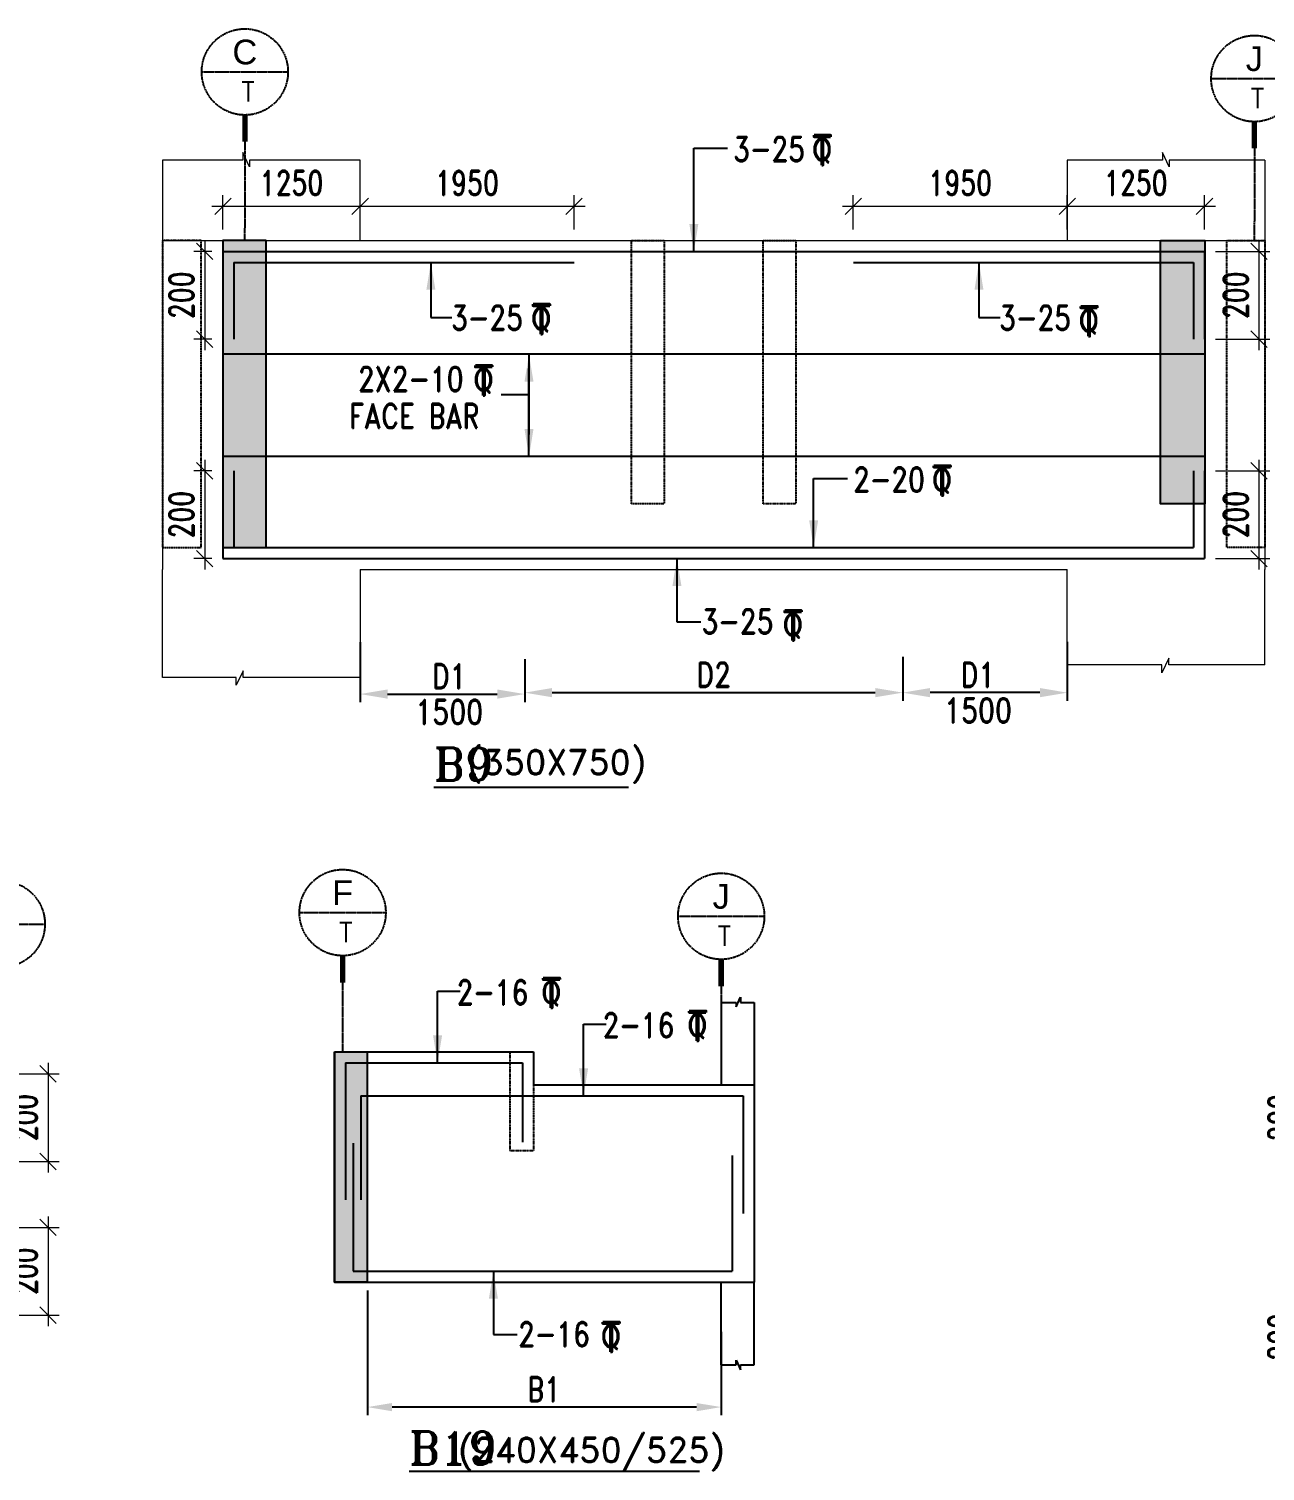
# Model space of a CAD drawing. Header units: millimetres. Extents: x 2061841 to 105821645, y -77612 to 48520811.
# Drawn here: x 2586286 to 2597553, y 29973 to 43119 of the extents above; entities that cross this region are included whole.
import ezdxf
from ezdxf.enums import TextEntityAlignment as Align

# ---------------------------------------------------------------- set-up
doc = ezdxf.new("R2010")
doc.units = ezdxf.units.MM
doc.header["$LTSCALE"] = 10
doc.header["$MEASUREMENT"] = 0
for name, pattern in [('$0$HIDDEN', [0.375, 0.25, -0.125]), ('BASEMENT COLUMN SETTING OUT-PART 2_R4$0$CENTER', [2, 1.25, -0.25, 0.25, -0.25]), ('CENTER', [2, 1.25, -0.25, 0.25, -0.25])]:
    doc.linetypes.add(name, pattern=pattern)
for name, color, linetype in [('A-Grid-Tower', 8, 'CENTER'), ('BASEMENT COLUMN SETTING OUT-PART 2_R4$0$A-GRID-MAIN', 2, 'BASEMENT COLUMN SETTING OUT-PART 2_R4$0$CENTER'), ('BEAM', 4, 'Continuous'), ('BEAM HATCH', 252, 'Continuous'), ('BEAM STIRRUPS', 3, 'Continuous'), ('LEADER', 3, 'Continuous'), ('REIN', 1, 'Continuous'), ('SHEET', 7, 'Continuous'), ('VIN_BEAM', 4, 'Continuous')]:
    doc.layers.add(name, color=color, linetype=linetype)
doc.layers.add('TEXT', color=2, linetype='Continuous', lineweight=25)
doc.layers.add('VIN_SLAB DIMENSION', color=3, linetype='Continuous', lineweight=13)
doc.styles.add('200', font='romand.shx', dxfattribs={"width": 0.8, "height": 225})
doc.styles.add('BASEMENT COLUMN SETTING OUT-PART 2_R4$0$MAS-TXTL', font='arial.ttf', dxfattribs={"height": 200})
doc.styles.add('BASEMENT COLUMN SETTING OUT-PART 2_R4$0$MAS-TXTS', font='romans.shx', dxfattribs={"width": 0.8, "height": 180})
doc.styles.add('PK', font='romand.shx', dxfattribs={"width": 0.7, "height": 225})
doc.styles.add('PRP 100', font='romand.shx', dxfattribs={"width": 0.75})
doc.styles.add('RD', font='romand.shx', dxfattribs={"width": 0.9, "height": 225})
doc.styles.add('ROMAND', font='romand', dxfattribs={"height": 200})
doc.styles.add('RT', font='romant.shx', dxfattribs={"height": 250})
doc.dimstyles.new('dim', dxfattribs={"dimtxt": 225, "dimasz": 150, "dimexe": 100, "dimexo": 100, "dimgap": 100, "dimtad": 1, "dimdec": 0, "dimlfac": -1, "dimrnd": 5, "dimdsep": 46, "dimtxsty": 'PRP 100', "dimblk": 'OBLIQUE', "dimcen": 1.5, "dimdle": 100, "dimclrd": 3, "dimclre": 3, "dimclrt": 2, "dimadec": 0, "dimazin": 0, "dimtfac": 1, "dimtdec": 0, "dimtix": 1, "dimtmove": 0, "dimatfit": 3, "dimldrblk": 'OBLIQUE', "dimfxl": 200, "dimlwd": -1, "dimlwe": -1, "dimarcsym": 0})
doc.dimstyles.new('GR', dxfattribs={"dimtxt": 225, "dimasz": 100, "dimexe": 50, "dimexo": 50, "dimgap": 40, "dimtad": 1, "dimdec": 0, "dimzin": 0, "dimdsep": 46, "dimtxsty": 'RD', "dimblk1": 'OBLIQUE', "dimblk2": 'OBLIQUE', "dimsah": 1, "dimcen": 0, "dimdle": 100, "dimclrd": 3, "dimclre": 3, "dimclrt": 2, "dimadec": 0, "dimazin": 0, "dimtfac": 1, "dimtdec": 0, "dimtix": 1, "dimtmove": 0, "dimatfit": 3, "dimfxl": 1, "dimtolj": 1, "dimtzin": 0, "dimarcsym": 0})
doc.dimstyles.new('GR2', dxfattribs={"dimtxt": 225, "dimasz": 100, "dimexe": 75, "dimexo": 75, "dimgap": 50, "dimtad": 1, "dimdec": 0, "dimdsep": 46, "dimtxsty": '200', "dimblk1": 'OBLIQUE', "dimblk2": 'OBLIQUE', "dimsah": 1, "dimcen": 50, "dimdle": 75, "dimclrd": 3, "dimclre": 3, "dimclrt": 2, "dimadec": 0, "dimazin": 0, "dimtfac": 1, "dimtdec": 0, "dimtix": 1, "dimtmove": 0, "dimatfit": 3, "dimldrblk": 'OBLIQUE', "dimfxl": 1, "dimtolj": 1, "dimtzin": 0, "dimarcsym": 0})

# ---------------------------------------------------------------- blocks, each defined once
blk = doc.blocks.new('_Oblique')
at = {"color": 0, "linetype": 'ByBlock', "lineweight": -2}
blk.add_line((-0.5, -0.5), (0.5, 0.5), dxfattribs=at)
blk = doc.blocks.new('*D2500')
at = {"layer": 'Defpoints', "color": 0, "transparency": 16777216}
for p in [(2591255, 41502), (2589305, 41191), (2591255, 41191)]:
    blk.add_point(p, dxfattribs=at)
at = {"layer": 'VIN_SLAB DIMENSION', "color": 3, "transparency": 16777216}
for p, q in [((2589305, 41291), (2589305, 41602)), ((2591255, 41291), (2591255, 41602)), ((2589205, 41502), (2591355, 41502))]:
    blk.add_line(p, q, dxfattribs=at)
at = {"layer": 'VIN_SLAB DIMENSION', "color": 3, "transparency": 16777216, "xscale": 150, "yscale": 150, "zscale": 150, "rotation": 180}
blk.add_blockref('_Oblique', (2589305, 41502), dxfattribs=at)
at = {"layer": 'VIN_SLAB DIMENSION', "color": 3, "transparency": 16777216, "xscale": 150, "yscale": 150, "zscale": 150}
blk.add_blockref('_Oblique', (2591255, 41502), dxfattribs=at)
at = {"layer": 'VIN_SLAB DIMENSION', "color": 2, "transparency": 16777216, "insert": (2590280, 41715), "char_height": 225, "attachment_point": 5, "style": 'PRP 100'}
blk.add_mtext('1950', dxfattribs=at)
blk = doc.blocks.new('OBLIQUE')
blk = doc.blocks.new('*D2495')
at = {"layer": 'Defpoints', "color": 0, "transparency": 16777216}
for p in [(2595750, 41502), (2593800, 41191), (2595750, 41191)]:
    blk.add_point(p, dxfattribs=at)
at = {"layer": 'VIN_SLAB DIMENSION', "color": 3, "transparency": 16777216}
for p, q in [((2593800, 41291), (2593800, 41602)), ((2595750, 41291), (2595750, 41602)), ((2593700, 41502), (2595850, 41502))]:
    blk.add_line(p, q, dxfattribs=at)
at = {"layer": 'VIN_SLAB DIMENSION', "color": 3, "transparency": 16777216, "xscale": 150, "yscale": 150, "zscale": 150, "rotation": 180}
blk.add_blockref('_Oblique', (2593800, 41502), dxfattribs=at)
at = {"layer": 'VIN_SLAB DIMENSION', "color": 3, "transparency": 16777216, "xscale": 150, "yscale": 150, "zscale": 150}
blk.add_blockref('_Oblique', (2595750, 41502), dxfattribs=at)
at = {"layer": 'VIN_SLAB DIMENSION', "color": 2, "transparency": 16777216, "insert": (2594775, 41715), "char_height": 225, "attachment_point": 5, "style": 'PRP 100'}
blk.add_mtext('1950', dxfattribs=at)
blk = doc.blocks.new('A$C33BE299A')
at = {"layer": 'SHEET', "color": 4, "style": 'ROMAND'}
for s, height, p in [('T', 170, (-16.2, 0)), ('Q', 125, (-14.4, 26.9))]:
    blk.add_text(s, height=height, dxfattribs=at).set_placement(p)
blk = doc.blocks.new('*D2467')
at = {"layer": 'BEAM STIRRUPS', "color": 3, "lineweight": -2, "ltscale": 0.25, "transparency": 16777216}
for p, q in [((2589371, 31620), (2589371, 30482)), ((2592596, 31244), (2592596, 30482)), ((2592371, 30557), (2589596, 30557))]:
    blk.add_line(p, q, dxfattribs=at)
at = {"layer": 'BEAM STIRRUPS', "color": 3, "linetype": 'Continuous', "ltscale": 0.25, "transparency": 16777216}
for points in [[(2589596, 30594), (2589596, 30519), (2589371, 30557)], [(2592371, 30594), (2592371, 30519), (2592596, 30557)]]:
    blk.add_solid(points, dxfattribs=at)
at = {"layer": 'Defpoints', "color": 0, "linetype": 'Continuous', "ltscale": 0.25, "transparency": 16777216}
for p in [(2589371, 31695, 2), (2592596, 31319, 46), (2589371, 30557)]:
    blk.add_point(p, dxfattribs=at)
at = {"layer": 'BEAM STIRRUPS', "color": 2, "linetype": 'Continuous', "ltscale": 0.25, "transparency": 16777216, "insert": (2590983, 30719), "char_height": 225, "attachment_point": 5, "rotation": 360, "style": '200'}
blk.add_mtext('\\A1;B1', dxfattribs=at)
blk = doc.blocks.new('*D2328')
at = {"layer": 'Defpoints', "color": 0, "transparency": 16777216}
for p in [(2588054, 41091, 52), (2587889, 40291), (2588054, 40291, 51)]:
    blk.add_point(p, dxfattribs=at)
at = {"layer": 'VIN_SLAB DIMENSION', "color": 3, "transparency": 16777216}
for p, q in [((2587889, 41191), (2587889, 40191)), ((2587954, 41091), (2587789, 41091)), ((2587954, 40291), (2587789, 40291))]:
    blk.add_line(p, q, dxfattribs=at)
at = {"layer": 'VIN_SLAB DIMENSION', "color": 3, "transparency": 16777216, "xscale": 150, "yscale": 150, "zscale": 150}
for p, rotation in [((2587889, 41091), 90), ((2587889, 40291), 270)]:
    blk.add_blockref('_Oblique', p, dxfattribs=dict(at, rotation=rotation))
at = {"layer": 'VIN_SLAB DIMENSION', "color": 2, "transparency": 16777216, "insert": (2587676, 40691), "char_height": 225, "attachment_point": 5, "rotation": 90, "style": 'PRP 100'}
blk.add_mtext('200', dxfattribs=at)
blk = doc.blocks.new('*D2329')
at = {"layer": 'Defpoints', "color": 0, "transparency": 16777216}
for p in [(2588054, 39091, 52), (2587889, 38291), (2588054, 38291, 51)]:
    blk.add_point(p, dxfattribs=at)
at = {"layer": 'VIN_SLAB DIMENSION', "color": 3, "transparency": 16777216}
for p, q in [((2587889, 39191), (2587889, 38191)), ((2587954, 39091), (2587789, 39091)), ((2587954, 38291), (2587789, 38291))]:
    blk.add_line(p, q, dxfattribs=at)
at = {"layer": 'VIN_SLAB DIMENSION', "color": 3, "transparency": 16777216, "xscale": 150, "yscale": 150, "zscale": 150}
for p, rotation in [((2587889, 39091), 90), ((2587889, 38291), 270)]:
    blk.add_blockref('_Oblique', p, dxfattribs=dict(at, rotation=rotation))
at = {"layer": 'VIN_SLAB DIMENSION', "color": 2, "transparency": 16777216, "insert": (2587676, 38691), "char_height": 225, "attachment_point": 5, "rotation": 90, "style": 'PRP 100'}
blk.add_mtext('200', dxfattribs=at)
blk = doc.blocks.new('*D2330')
at = {"layer": 'Defpoints', "color": 0, "transparency": 16777216}
for p in [(2597001, 41091, 52), (2597001, 40291, 51), (2597497, 40291)]:
    blk.add_point(p, dxfattribs=at)
at = {"layer": 'VIN_SLAB DIMENSION', "color": 3, "transparency": 16777216}
for p, q in [((2597497, 41191), (2597497, 40191)), ((2597101, 41091), (2597597, 41091)), ((2597101, 40291), (2597597, 40291))]:
    blk.add_line(p, q, dxfattribs=at)
at = {"layer": 'VIN_SLAB DIMENSION', "color": 3, "transparency": 16777216, "xscale": 150, "yscale": 150, "zscale": 150}
for p, rotation in [((2597497, 41091), 90), ((2597497, 40291), 270)]:
    blk.add_blockref('_Oblique', p, dxfattribs=dict(at, rotation=rotation))
at = {"layer": 'VIN_SLAB DIMENSION', "color": 2, "transparency": 16777216, "insert": (2597285, 40691), "char_height": 225, "attachment_point": 5, "rotation": 90, "style": 'PRP 100'}
blk.add_mtext('200', dxfattribs=at)
blk = doc.blocks.new('*D2331')
at = {"layer": 'Defpoints', "color": 0, "transparency": 16777216}
for p in [(2597001, 39091, 52), (2597001, 38291, 51), (2597497, 38291)]:
    blk.add_point(p, dxfattribs=at)
at = {"layer": 'VIN_SLAB DIMENSION', "color": 3, "transparency": 16777216}
for p, q in [((2597497, 39191), (2597497, 38191)), ((2597101, 39091), (2597597, 39091)), ((2597101, 38291), (2597597, 38291))]:
    blk.add_line(p, q, dxfattribs=at)
at = {"layer": 'VIN_SLAB DIMENSION', "color": 3, "transparency": 16777216, "xscale": 150, "yscale": 150, "zscale": 150}
for p, rotation in [((2597497, 39091), 90), ((2597497, 38291), 270)]:
    blk.add_blockref('_Oblique', p, dxfattribs=dict(at, rotation=rotation))
at = {"layer": 'VIN_SLAB DIMENSION', "color": 2, "transparency": 16777216, "insert": (2597285, 38691), "char_height": 225, "attachment_point": 5, "rotation": 90, "style": 'PRP 100'}
blk.add_mtext('200', dxfattribs=at)
blk = doc.blocks.new('*D2344')
at = {"layer": 'Defpoints', "color": 0, "transparency": 16777216}
for p in [(2598106, 33595, 52), (2597905, 32795), (2598106, 32795, 51)]:
    blk.add_point(p, dxfattribs=at)
at = {"layer": 'VIN_SLAB DIMENSION', "color": 3, "transparency": 16777216}
for p, q in [((2597905, 33695), (2597905, 32695)), ((2598006, 33595), (2597805, 33595)), ((2598006, 32795), (2597805, 32795))]:
    blk.add_line(p, q, dxfattribs=at)
at = {"layer": 'VIN_SLAB DIMENSION', "color": 3, "transparency": 16777216, "xscale": 150, "yscale": 150, "zscale": 150}
for p, rotation in [((2597905, 33595), 90), ((2597905, 32795), 270)]:
    blk.add_blockref('_Oblique', p, dxfattribs=dict(at, rotation=rotation))
at = {"layer": 'VIN_SLAB DIMENSION', "color": 2, "transparency": 16777216, "insert": (2597693, 33195), "char_height": 225, "attachment_point": 5, "rotation": 90, "style": 'PRP 100'}
blk.add_mtext('200', dxfattribs=at)
blk = doc.blocks.new('*D2347')
at = {"layer": 'Defpoints', "color": 0, "transparency": 16777216}
for p in [(2598106, 31595, 52), (2597905, 30795), (2598106, 30795, 51)]:
    blk.add_point(p, dxfattribs=at)
at = {"layer": 'VIN_SLAB DIMENSION', "color": 3, "transparency": 16777216}
for p, q in [((2597905, 31695), (2597905, 30695)), ((2598006, 31595), (2597805, 31595)), ((2598006, 30795), (2597805, 30795))]:
    blk.add_line(p, q, dxfattribs=at)
at = {"layer": 'VIN_SLAB DIMENSION', "color": 3, "transparency": 16777216, "xscale": 150, "yscale": 150, "zscale": 150}
for p, rotation in [((2597905, 31595), 90), ((2597905, 30795), 270)]:
    blk.add_blockref('_Oblique', p, dxfattribs=dict(at, rotation=rotation))
at = {"layer": 'VIN_SLAB DIMENSION', "color": 2, "transparency": 16777216, "insert": (2597693, 31195), "char_height": 225, "attachment_point": 5, "rotation": 90, "style": 'PRP 100'}
blk.add_mtext('200', dxfattribs=at)
blk = doc.blocks.new('*D2394')
at = {"layer": 'Defpoints', "color": 0, "transparency": 16777216}
for p in [(2589305, 41502), (2588055, 41191), (2589305, 41191)]:
    blk.add_point(p, dxfattribs=at)
at = {"layer": 'VIN_SLAB DIMENSION', "color": 3, "transparency": 16777216}
for p, q in [((2588055, 41291), (2588055, 41602)), ((2589305, 41291), (2589305, 41602)), ((2587955, 41502), (2589405, 41502))]:
    blk.add_line(p, q, dxfattribs=at)
at = {"layer": 'VIN_SLAB DIMENSION', "color": 3, "transparency": 16777216, "xscale": 150, "yscale": 150, "zscale": 150, "rotation": 180}
blk.add_blockref('_Oblique', (2588055, 41502), dxfattribs=at)
at = {"layer": 'VIN_SLAB DIMENSION', "color": 3, "transparency": 16777216, "xscale": 150, "yscale": 150, "zscale": 150}
blk.add_blockref('_Oblique', (2589305, 41502), dxfattribs=at)
at = {"layer": 'VIN_SLAB DIMENSION', "color": 2, "transparency": 16777216, "insert": (2588680, 41715), "char_height": 225, "attachment_point": 5, "style": 'PRP 100'}
blk.add_mtext('1250', dxfattribs=at)
blk = doc.blocks.new('*D2395')
at = {"layer": 'Defpoints', "color": 0, "transparency": 16777216}
for p in [(2597000, 41502), (2595750, 41191), (2597000, 41191)]:
    blk.add_point(p, dxfattribs=at)
at = {"layer": 'VIN_SLAB DIMENSION', "color": 3, "transparency": 16777216}
for p, q in [((2595750, 41291), (2595750, 41602)), ((2597000, 41291), (2597000, 41602)), ((2595650, 41502), (2597100, 41502))]:
    blk.add_line(p, q, dxfattribs=at)
at = {"layer": 'VIN_SLAB DIMENSION', "color": 3, "transparency": 16777216, "xscale": 150, "yscale": 150, "zscale": 150, "rotation": 180}
blk.add_blockref('_Oblique', (2595750, 41502), dxfattribs=at)
at = {"layer": 'VIN_SLAB DIMENSION', "color": 3, "transparency": 16777216, "xscale": 150, "yscale": 150, "zscale": 150}
blk.add_blockref('_Oblique', (2597000, 41502), dxfattribs=at)
at = {"layer": 'VIN_SLAB DIMENSION', "color": 2, "transparency": 16777216, "insert": (2596375, 41715), "char_height": 225, "attachment_point": 5, "style": 'PRP 100'}
blk.add_mtext('1250', dxfattribs=at)
blk = doc.blocks.new('BASEMENT COLUMN SETTING OUT-PART 2_R4$0$GRID TARGET1')
blk.add_wipeout([(393, -655), (392, -641), (392, -628), (390, -614), (389, -600), (387, -587), (384, -573), (381, -560), (377, -547), (373, -534), (369, -521), (364, -508), (359, -495), (353, -483), (347, -471), (340, -459), (333, -447), (325, -435), (318, -424), (309, -413), (301, -403), (292, -392), (282, -382), (273, -373), (263, -363), (252, -354), (242, -346), (231, -337), (220, -330), (208, -322), (196, -315), (184, -308), (172, -302), (160, -296), (147, -291), (134, -286), (121, -282), (108, -278), (95, -274), (82, -271), (68, -268), (55, -266), (41, -265), (27, -263), (14, -263), (0, -262), (-14, -263), (-27, -263), (-41, -265), (-55, -266), (-68, -268), (-82, -271), (-95, -274), (-108, -278), (-121, -282), (-134, -286), (-147, -291), (-160, -296), (-172, -302), (-184, -308), (-196, -315), (-208, -322), (-220, -330), (-231, -337), (-242, -346), (-252, -354), (-263, -363), (-273, -373), (-282, -382), (-292, -392), (-301, -403), (-309, -413), (-318, -424), (-325, -435), (-333, -447), (-340, -459), (-347, -471), (-353, -483), (-359, -495), (-364, -508), (-369, -521), (-373, -534), (-377, -547), (-381, -560), (-384, -573), (-387, -587), (-389, -600), (-390, -614), (-392, -628), (-392, -641), (-393, -655), (-392, -669), (-392, -682), (-390, -696), (-389, -710), (-387, -723), (-384, -737), (-381, -750), (-377, -763), (-373, -776), (-369, -789), (-364, -802), (-359, -815), (-353, -827), (-347, -839), (-340, -851), (-333, -863), (-325, -875), (-318, -886), (-309, -897), (-301, -907), (-292, -918), (-282, -928), (-273, -937), (-263, -947), (-252, -956), (-242, -964), (-231, -973), (-220, -981), (-208, -988), (-196, -995), (-184, -1002), (-172, -1008), (-160, -1014), (-147, -1019), (-134, -1024), (-121, -1028), (-108, -1032), (-95, -1036), (-82, -1039), (-68, -1042), (-55, -1044), (-41, -1046), (-27, -1047), (-14, -1047), (0, -1048), (14, -1047), (27, -1047), (41, -1046), (55, -1044), (68, -1042), (82, -1039), (95, -1036), (108, -1032), (121, -1028), (134, -1024), (147, -1019), (160, -1014), (172, -1008), (184, -1002), (196, -995), (208, -988), (220, -981), (231, -973), (242, -964), (252, -956), (263, -947), (273, -937), (282, -928), (292, -918), (301, -907), (309, -897), (318, -886), (325, -875), (333, -863), (340, -851), (347, -839), (353, -827), (359, -815), (364, -802), (369, -789), (373, -776), (377, -763), (381, -750), (384, -737), (387, -723), (389, -710), (390, -696), (392, -682), (392, -669)])
blk.add_line((-393, -655), (393, -655))
at = {"const_width": 48.8}
blk.add_lwpolyline([(0, -1048), (0, -1292)], dxfattribs=at)
blk.add_circle((0, -655), 393)
for tag, height, style, p in [('AS', 225, 'BASEMENT COLUMN SETTING OUT-PART 2_R4$0$MAS-TXTL', (0, -586)), ('REF', 180, 'BASEMENT COLUMN SETTING OUT-PART 2_R4$0$MAS-TXTS', (29, -925))]:
    blk.add_attdef(tag, text='', height=height, dxfattribs=dict(style=style)).set_placement(p, align=Align.CENTER)
blk = doc.blocks.new('*D2247')
at = {"layer": 'BEAM', "color": 3, "lineweight": -2, "transparency": 16777216}
for p, q in [((2589305, 37530), (2589305, 36981)), ((2590805, 37375), (2590805, 36981)), ((2589555, 37056), (2590555, 37056))]:
    blk.add_line(p, q, dxfattribs=at)
at = {"layer": 'BEAM', "color": 3, "transparency": 16777216}
for points in [[(2589555, 37098), (2589555, 37014), (2589305, 37056)], [(2590555, 37098), (2590555, 37014), (2590805, 37056)]]:
    blk.add_solid(points, dxfattribs=at)
at = {"layer": 'Defpoints', "color": 0, "transparency": 16777216}
for p in [(2589305, 37605, 0), (2590805, 37450, 0), (2590805, 37056)]:
    blk.add_point(p, dxfattribs=at)
at = {"layer": 'BEAM', "color": 2, "transparency": 16777216, "char_height": 225, "attachment_point": 5, "style": '200'}
for s, insert in [('\\A1;D1', (2590118, 37219)), ('\\A1;1500', (2590118, 36894))]:
    blk.add_mtext(s, dxfattribs=dict(at, insert=insert))
blk = doc.blocks.new('*D2248')
at = {"layer": 'BEAM', "color": 3, "lineweight": -2, "transparency": 16777216}
for p, q in [((2595750, 37531), (2595750, 36994)), ((2594250, 37395), (2594250, 36994)), ((2595500, 37069), (2594500, 37069))]:
    blk.add_line(p, q, dxfattribs=at)
at = {"layer": 'BEAM', "color": 3, "transparency": 16777216}
for points in [[(2594500, 37111), (2594500, 37027), (2594250, 37069)], [(2595500, 37111), (2595500, 37027), (2595750, 37069)]]:
    blk.add_solid(points, dxfattribs=at)
at = {"layer": 'Defpoints', "color": 0, "transparency": 16777216}
for p in [(2595750, 37606, 0), (2594250, 37470, 0), (2594250, 37069)]:
    blk.add_point(p, dxfattribs=at)
at = {"layer": 'BEAM', "color": 2, "transparency": 16777216, "char_height": 225, "attachment_point": 5, "style": '200'}
for s, insert in [('\\A1;D1', (2594937, 37232)), ('\\A1;1500', (2594937, 36907))]:
    blk.add_mtext(s, dxfattribs=dict(at, insert=insert))
blk = doc.blocks.new('*D2249')
at = {"layer": 'BEAM', "color": 3, "lineweight": -2, "transparency": 16777216}
for p, q in [((2594250, 37395), (2594250, 36994)), ((2590805, 37300), (2590805, 36994)), ((2591055, 37069), (2594000, 37069))]:
    blk.add_line(p, q, dxfattribs=at)
at = {"layer": 'BEAM', "color": 3, "transparency": 16777216}
for points in [[(2591055, 37111), (2591055, 37027), (2590805, 37069)], [(2594000, 37111), (2594000, 37027), (2594250, 37069)]]:
    blk.add_solid(points, dxfattribs=at)
at = {"layer": 'Defpoints', "color": 0, "transparency": 16777216}
for p in [(2594250, 37470, 14), (2590805, 37375), (2594250, 37069)]:
    blk.add_point(p, dxfattribs=at)
at = {"layer": 'BEAM', "color": 2, "transparency": 16777216, "insert": (2592527, 37232), "char_height": 225, "attachment_point": 5, "style": '200'}
blk.add_mtext('\\A1;D2', dxfattribs=at)
blk = doc.blocks.new('*D1492')
at = {"layer": 'Defpoints', "color": 0, "transparency": 16777216}
for p in [(2585968, 33595, 52), (2585968, 32795, 51), (2586461, 32795)]:
    blk.add_point(p, dxfattribs=at)
at = {"layer": 'VIN_SLAB DIMENSION', "color": 3, "transparency": 16777216}
for p, q in [((2586461, 33695), (2586461, 32695)), ((2586068, 33595), (2586561, 33595)), ((2586068, 32795), (2586561, 32795))]:
    blk.add_line(p, q, dxfattribs=at)
at = {"layer": 'VIN_SLAB DIMENSION', "color": 3, "transparency": 16777216, "xscale": 150, "yscale": 150, "zscale": 150}
for p, rotation in [((2586461, 33595), 90), ((2586461, 32795), 270)]:
    blk.add_blockref('_Oblique', p, dxfattribs=dict(at, rotation=rotation))
at = {"layer": 'VIN_SLAB DIMENSION', "color": 2, "transparency": 16777216, "insert": (2586249, 33195), "char_height": 225, "attachment_point": 5, "rotation": 90, "style": 'PRP 100'}
blk.add_mtext('200', dxfattribs=at)
blk = doc.blocks.new('*D1493')
at = {"layer": 'Defpoints', "color": 0, "transparency": 16777216}
for p in [(2585968, 32195, 52), (2585968, 31395, 51), (2586461, 31395)]:
    blk.add_point(p, dxfattribs=at)
at = {"layer": 'VIN_SLAB DIMENSION', "color": 3, "transparency": 16777216}
for p, q in [((2586461, 32295), (2586461, 31295)), ((2586068, 32195), (2586561, 32195)), ((2586068, 31395), (2586561, 31395))]:
    blk.add_line(p, q, dxfattribs=at)
at = {"layer": 'VIN_SLAB DIMENSION', "color": 3, "transparency": 16777216, "xscale": 150, "yscale": 150, "zscale": 150}
for p, rotation in [((2586461, 32195), 90), ((2586461, 31395), 270)]:
    blk.add_blockref('_Oblique', p, dxfattribs=dict(at, rotation=rotation))
at = {"layer": 'VIN_SLAB DIMENSION', "color": 2, "transparency": 16777216, "insert": (2586249, 31795), "char_height": 225, "attachment_point": 5, "rotation": 90, "style": 'PRP 100'}
blk.add_mtext('200', dxfattribs=at)

msp = doc.modelspace()

# ---------------------------------------------------------------- hatches: boundary and pattern name
at = {"layer": 'BEAM HATCH'}
for points in [[(2588450.1, 41190.6), (2588054.9, 41190.6), (2588054.9, 38390.6), (2588450.1, 38390.6)], [(2596599.9, 41190.6), (2597004.9, 41190.6), (2597004.7, 38790.6), (2596599.7, 38790.6)], [(2589070.6, 33794.6), (2589370.6, 33794.6), (2589370.6, 31694.6), (2589070.6, 31694.6)]]:
    msp.add_hatch(color=252, dxfattribs=at).paths.add_polyline_path(points)

# ---------------------------------------------------------------- linework, layer by layer
at = {"layer": 'A-Grid-Tower', "color": 6}
for p, q in [((2588254.4, 42090.1, 0), (2588252.5, 41190.6, 0)), ((2597454.9, 42129.2, -17), (2597454.7, 41190.6, -51.1)), ((2589145.6, 34527.3, 0), (2589145.6, 33794.6, 0)), ((2592595.6, 34393.8, 0), (2592595.6, 33494.6, 0))]:
    msp.add_line(p, q, dxfattribs=at)
at = {"layer": 'BEAM', "lineweight": 13}
for p, q in [((2588235.1, 41993.5, -51.6), (2588235.1, 41922.8, -51.6)), ((2588298.2, 41861.9, -51.6), (2588235.1, 41993.5, -51.6)), ((2596616.4, 41993.5, -103.1), (2596616.4, 41922.8, -103.1)), ((2596679.6, 41861.9, -103.1), (2596616.4, 41993.5, -103.1)), ((2587504.9, 41922.8, -51.6), (2587504.9, 41190.6, -51.6)), ((2588235.1, 41922.8, -51.6), (2587504.9, 41922.8, 0)), ((2588298.2, 41922.8, -51.6), (2588298.2, 41861.9, -51.6)), ((2589304.9, 41922.8, 175.2), (2588298.2, 41922.8, -51.6)), ((2589304.9, 41190.6, 0), (2589304.9, 41922.8, 0)), ((2595750, 41922.8, -51.6), (2595750, 41190.6, -51.6)), ((2596616.4, 41922.8, -103.1), (2595750, 41922.8, 0)), ((2596679.6, 41922.8, -103.1), (2596679.6, 41861.9, -103.1)), ((2597550.1, 41922.8, -51.6), (2596679.6, 41922.8, -103.1)), ((2597550.1, 41922.8, -51.6), (2597550.1, 41190.6, -51.6)), ((2587504.9, 41190.6, 0), (2587504.9, 38190.6, 0)), ((2587504.9, 41190.6, 0), (2597550.1, 41190.6, -51.6)), ((2597550.1, 41190.6, -51.6), (2597550.1, 38190.6, -51.6)), ((2587504.9, 37207.6, -51.6), (2587504.9, 38190.6, -51.6)), ((2589304.9, 38190.6, 0), (2595750, 38190.6, -51.6)), ((2589304.9, 38190.6, 0), (2589304.9, 37207.6, 0)), ((2595750, 37321.5, -51.6), (2595750, 38190.6, -51.6)), ((2597550.1, 37321.5, -51.6), (2597550.1, 38190.6, -51.6)), ((2596676.2, 37382.5, -103.1), (2596613, 37250.9, -103.1)), ((2596676.2, 37321.5, -103.1), (2596676.2, 37382.5, -103.1)), ((2588176.2, 37207.6, -51.6), (2587504.9, 37207.6, 0)), ((2588239.4, 37268.6, -51.6), (2588176.2, 37137, -51.6)), ((2588176.2, 37137, -51.6), (2588176.2, 37207.6, -51.6)), ((2588239.4, 37207.6, -51.6), (2588239.4, 37268.6, -51.6)), ((2589304.9, 37207.6, 175.2), (2588239.4, 37207.6, -51.6)), ((2596613, 37321.5, -103.1), (2595750, 37321.5, 0)), ((2596613, 37250.9, -103.1), (2596613, 37321.5, -103.1)), ((2597550.1, 37321.5, -51.6), (2596676.2, 37321.5, -103.1))]:
    msp.add_line(p, q, dxfattribs=at)
at = {"layer": 'BEAM'}
for p, q in [((2592595.6, 34245.6, 0), (2592595.6, 33494.6, 0)), ((2592595.6, 34245.6, 0), (2592732.9, 34245.6, 0)), ((2592732.9, 34203.9, 0), (2592771.2, 34293.1, 0)), ((2592732.9, 34245.6, 0), (2592732.9, 34203.9, 0)), ((2592771.2, 34293.1, 0), (2592771.2, 34245.6, 0)), ((2592771.2, 34245.6, 0), (2592895.6, 34245.6, 0)), ((2592895.6, 34245.6, 0), (2592895.6, 33494.6, 0)), ((2589070.6, 33794.6, 0), (2589070.6, 31694.6, 0)), ((2589070.6, 33794.6, 0), (2590886.4, 33794.6, 0)), ((2590886.4, 33794.6, 0), (2590886.4, 33494.6, 0)), ((2589070.6, 33694.6, 0), (2589070.6, 31794.6, 0)), ((2590886.4, 33494.6, 0), (2592895.6, 33494.6, 0)), ((2592895.6, 33494.6, 0), (2592895.6, 31694.6, 0)), ((2589070.6, 31694.6, 0), (2592895.6, 31694.6, 0)), ((2592595.6, 30943.5, 0), (2592595.6, 31694.6, 0)), ((2592895.6, 30943.5, 0), (2592895.6, 31694.6, 0)), ((2592595.6, 30943.5, 0), (2592732.9, 30943.5, 0)), ((2592732.9, 30943.5, 0), (2592732.9, 30985.3, 0)), ((2592732.9, 30985.3, 0), (2592771.2, 30896, 0)), ((2592771.2, 30943.5, 0), (2592895.6, 30943.5, 0)), ((2592771.2, 30896, 0), (2592771.2, 30943.5, 0))]:
    msp.add_line(p, q, dxfattribs=at)
at = {"layer": 'BEAM', "elevation": 0}
msp.add_lwpolyline([(2589070.6, 33794.6), (2589370.6, 33794.6), (2589370.6, 31694.6), (2589070.6, 31694.6)], close=True, dxfattribs=at)
at = {"layer": 'LEADER', "color": 3}
msp.add_line((2590844.1, 39783.9, 0), (2590589.9, 39783.9, 0), dxfattribs=at)
at = {"layer": 'REIN'}
for p, q in [((2588054.3, 41090.6, 0), (2588054.3, 40290.6, -0.4)), ((2588054.9, 41090.6, 0), (2591470.5, 41090.6, 0)), ((2591470.5, 41090.6, 0), (2597000.6, 41090.6, -51.6)), ((2597000.6, 41090.6, -51.6), (2597000.7, 40290.6, -52)), ((2588154.3, 40990.6, 0), (2591254.9, 40990.6, 0)), ((2588154.3, 40990.6, 0), (2588154.3, 40290.6, -0.4)), ((2593800.9, 40990.6, -51.6), (2596900.6, 40990.6, -51.6)), ((2596900.6, 40990.6, -51.6), (2596900.7, 40290.6, -52)), ((2588054.9, 40157.2, 0), (2597004.8, 40157.3, 0)), ((2588054.9, 39223.9, 0), (2597004.7, 39223, 0)), ((2588054.3, 39090.6, -1.5), (2588054.3, 38290.6, -1.9)), ((2588154.3, 39090.6, -1.5), (2588154.3, 38390.6, 0)), ((2596900.7, 39090.6, -49), (2596900.7, 38390.6, -49.3)), ((2597000.7, 39090.6, -49), (2597000.7, 38290.6, -49.3)), ((2588154.3, 38390.5, -1.8), (2596900.7, 38390.6, -48.8)), ((2588054.3, 38290.6, -1.9), (2597000.7, 38290.6, -49.3)), ((2596900.7, 38290.6, -49.3), (2596900.7, 38290.6, -49.3)), ((2589170.6, 33694.6, 0), (2590786.4, 33694.6, 0)), ((2589170.6, 33694.6, 0), (2589170.6, 32446, 0)), ((2590786.4, 33694.6, 0), (2590786.4, 32972.8, 0)), ((2589311.3, 33394.6, 0), (2592795.6, 33394.6, 0)), ((2589311.3, 33394.6, 0), (2589311.3, 32446, 0)), ((2592795.6, 33394.6, 0), (2592795.6, 32321.8, 0)), ((2589241.7, 32963.8, 0), (2589241.7, 31794.6, 0)), ((2592695.6, 32849.4, 0), (2592695.6, 31794.6, 0)), ((2589241.7, 31794.6, 0), (2592695.6, 31794.6, 0))]:
    msp.add_line(p, q, dxfattribs=at)
at = {"layer": 'VIN_BEAM', "linetype": '$0$HIDDEN'}
for p, q in [((2590670.3, 33794.6, 0), (2590670.3, 32894.6, 0)), ((2590886.4, 33794.6, 0), (2590886.4, 32894.6, 0)), ((2590670.3, 32894.6, 0), (2590886.4, 32894.6, 0))]:
    msp.add_line(p, q, dxfattribs=at)
at = {"layer": 'VIN_BEAM', "linetype": '$0$HIDDEN', "elevation": 0}
for points in [[(2587854.9, 41190.6), (2587504.9, 41190.6), (2587504.9, 38390.6), (2587854.9, 38390.6)], [(2591777.5, 41190.6), (2592077.5, 41190.6), (2592077.5, 38790.6), (2591777.5, 38790.6)], [(2592977.5, 41190.6), (2593277.5, 41190.6), (2593277.5, 38790.6), (2592977.5, 38790.6)], [(2597205, 41190.6), (2597550.1, 41190.6), (2597550.1, 38390.6), (2597205, 38390.6)]]:
    msp.add_lwpolyline(points, close=True, dxfattribs=at)
at = {"layer": 'VIN_BEAM', "elevation": 0}
for points in [[(2588450.1, 41190.6), (2588054.9, 41190.6), (2588054.9, 38390.6), (2588450.1, 38390.6)], [(2596599.9, 41190.6), (2597004.9, 41190.6), (2597004.7, 38790.6), (2596599.7, 38790.6)]]:
    msp.add_lwpolyline(points, close=True, dxfattribs=at)

# ---------------------------------------------------------------- block references
at = {"layer": 'BASEMENT COLUMN SETTING OUT-PART 2_R4$0$A-GRID-MAIN', "color": 240, "true_color": 0xed1f24}
msp.add_blockref('BASEMENT COLUMN SETTING OUT-PART 2_R4$0$GRID TARGET1', (2586039.2, 35614.4, 0), dxfattribs=at).add_auto_attribs({'REF': 'T', 'AS': 'C'})
at = {"layer": 'TEXT', "color": 1, "xscale": 1.600000001490116, "yscale": 1.600000001490116, "zscale": 1.600000001490116}
for p in [(2593444.3, 41877, 243658.3), (2590883.9, 40337, 243658.3), (2595874.7, 40317.5, 243606.7), (2590358.3, 39778.3, 243658.3), (2594536.3, 38865.7, 243658.3), (2593177.4, 37545.5, 243658.3)]:
    msp.add_blockref('A$C33BE299A', p, dxfattribs=at)
at = {"layer": 'TEXT', "color": 2, "xscale": 1.600000001490116, "yscale": 1.600000001490116, "zscale": 1.600000001490116}
for p in [(2590976, 34194.7, 243658), (2592306.9, 33894.7, 243658), (2591519, 31060, 243658)]:
    msp.add_blockref('A$C33BE299A', p, dxfattribs=at)

# ---------------------------------------------------------------- texts
at = {"layer": 'TEXT', "color": 2, "style": 'PK', "width": 0.8}
for s, p in [('3-25', (2592705.5, 41910.4, -0.2)), ('3-25', (2590134.7, 40372.9, 0)), ('3-25', (2595129.8, 40372.9, -51.5)), ('2X2-10', (2589284.1, 39814.8, 0)), ('FACE BAR', (2589204.1, 39478.7, 0)), ('2-20', (2593797.5, 38899.1, -0.2)), ('2-16', (2590183.3, 34224.9, -0.2)), ('2-16', (2591514.1, 33924.9, -0.2))]:
    msp.add_text(s, height=225, dxfattribs=at).set_placement(p)
for s, p in [('3-25', (2592417.4, 37605, 0)), ('2-16', (2590744.4, 31109, 0))]:
    msp.add_text(s, height=225, rotation=0, dxfattribs=at).set_placement(p)
at = {"layer": 'TEXT', "color": 1, "style": 'RT'}
for s, p in [('%%UB9      ', (2590863.1, 36416.8, 0)), ('%%UB19         ', (2591075.1, 30183, 0))]:
    msp.add_text(s, height=300, dxfattribs=at).set_placement(p, align=Align.MIDDLE_CENTER)
at = {"layer": 'TEXT', "color": 2, "style": 'RD'}
for s, p in [('(350X750)', (2590287.2, 36322.7, 0)), ('(240X450/525)', (2590204.2, 30054.8, 0))]:
    msp.add_text(s, height=225, dxfattribs=at).set_placement(p)

# ---------------------------------------------------------------- dimensions: what is measured, and where the dimension line sits
at = {"layer": 'BEAM'}
dim = msp.add_linear_dim(base=(2590804.9, 37056, 0.1), p1=(2589304.9, 37605.3, 0.1), p2=(2590804.9, 37450.2, 0.1), text='D1\\X1500', dimstyle='GR2', override={"dimasz": 250, "dimtxsty": '200', "dimldrblk": 'OBLIQUE'}, dxfattribs=at)
dim.commit()
dim.dimension.update_dxf_attribs({"geometry": '*D2247', "text_midpoint": (2590117.7, 37056, 0.1), "dimtype": 160})
dim = msp.add_linear_dim(base=(2594250, 37069.2, -51.6), p1=(2595750, 37605.6, -51.6), p2=(2594250, 37469.9, -51.6), angle=180, text='D1\\X1500', dimstyle='GR2', override={"dimasz": 250, "dimtxsty": '200', "dimldrblk": 'OBLIQUE'}, dxfattribs=at)
dim.commit()
dim.dimension.update_dxf_attribs({"geometry": '*D2248', "text_midpoint": (2594937.3, 37069.2, -51.6), "dimtype": 160})
dim = msp.add_linear_dim(base=(2594250, 37069.2, 0.1), p1=(2590804.9, 37375.2, 0.1), p2=(2594250, 37469.9, 14.1), text='D2', dimstyle='GR2', override={"dimasz": 250, "dimtxsty": '200', "dimldrblk": 'OBLIQUE'}, dxfattribs=at)
dim.commit()
dim.dimension.update_dxf_attribs({"geometry": '*D2249', "text_midpoint": (2592527.5, 37231.7, 0.1)})
at = {"layer": 'BEAM STIRRUPS', "linetype": 'Continuous', "ltscale": 0.25}
dim = msp.add_linear_dim(base=(2589370.6, 30556.7, 0), p1=(2592595.6, 31319, 46.4), p2=(2589370.6, 31694.6, 1.6), angle=179.99996, text='B1', dimstyle='GR2', override={"dimasz": 225, "dimtxsty": '200', "dimfxl": 3, "dimarcsym": 2}, dxfattribs=at)
dim.commit()
dim.dimension.update_dxf_attribs({"geometry": '*D2467', "text_midpoint": (2590983.1, 30556.7, 0), "dimtype": 160})
at = {"layer": 'VIN_SLAB DIMENSION'}
for base, p1, p2, picture, middle in [((2589304.9, 41502.2, 0), (2588054.9, 41190.6, 0), (2589304.9, 41190.6, 0), '*D2394', (2588679.9, 41714.7, 0)), ((2591254.9, 41502.2, 0), (2589304.9, 41190.6, 0), (2591254.9, 41190.6, 0), '*D2500', (2590279.9, 41714.7, 0)), ((2595750, 41502.2, -51.6), (2593800, 41190.6, -51.6), (2595750, 41190.6, -51.6), '*D2495', (2594775, 41714.7, -51.6)), ((2597000, 41502.2, -51.6), (2595750, 41190.6, -51.6), (2597000, 41190.6, -51.6), '*D2395', (2596375, 41714.7, -51.6))]:
    dim = msp.add_linear_dim(base=base, p1=p1, p2=p2, dimstyle='dim', dxfattribs=at)
    dim.commit()
    dim.dimension.update_dxf_attribs({"geometry": picture, "text_midpoint": middle})
for base, p1, p2, picture, middle in [((2587888.6, 40290.6, -51.6), (2588054.3, 41090.6, 0), (2588054.3, 40290.6, -0.4), '*D2328', (2587676.1, 40690.6, -51.6)), ((2597497.1, 40290.6, -103.1), (2597000.6, 41090.6, -51.6), (2597000.7, 40290.6, -52), '*D2330', (2597284.6, 40690.6, -103.1)), ((2587888.6, 38290.6, -53), (2588054.3, 39090.6, -1.5), (2588054.3, 38290.6, -1.9), '*D2329', (2587676.1, 38690.6, -53)), ((2597497.1, 38290.6, -100.5), (2597000.7, 39090.6, -49), (2597000.7, 38290.6, -49.3), '*D2331', (2597284.6, 38690.6, -100.5)), ((2586461.1, 32794.6, 0), (2585968.5, 33594.6, 51.6), (2585968.5, 32794.6, 51.2), '*D1492', (2586248.6, 33194.6, 0)), ((2597905.3, 32794.5, 0), (2598106, 33594.5, 51.6), (2598106, 32794.5, 51.2), '*D2344', (2597692.8, 33194.5, 0)), ((2586461.1, 31394.6, 0), (2585968.5, 32194.6, 51.6), (2585968.5, 31394.6, 51.2), '*D1493', (2586248.6, 31794.6, 0)), ((2597905.3, 30794.6, -1.4), (2598106, 31594.6, 50.1), (2598106, 30794.6, 49.8), '*D2347', (2597692.8, 31194.6, -1.4))]:
    dim = msp.add_linear_dim(base=base, p1=p1, p2=p2, angle=90, text='200', dimstyle='dim', dxfattribs=at)
    dim.commit()
    dim.dimension.update_dxf_attribs({"geometry": picture, "text_midpoint": middle})

# ---------------------------------------------------------------- leaders
at = {"layer": 'LEADER', "color": 3}
for points in [[(2592346.4, 41090.2, 0), (2592346.4, 42033, 0), (2592653.9, 42033, 0)], [(2589949.9, 40990.6, 0), (2589949.9, 40487.8, 0), (2590141.9, 40487.8, 0)], [(2594945.1, 40990.6, 0), (2594945.1, 40487.8, 0), (2595137, 40487.8, 0)], [(2590844.1, 40152.1, 0), (2590844.1, 39421.3, 0)], [(2590844.1, 39222.1, 0), (2590844.1, 40025, 0)], [(2593438.4, 38390.6, 0), (2593438.4, 39021.7, 0), (2593745.9, 39021.7, 0)], [(2592192.4, 38290.6, 0), (2592192.4, 37713.4, 0), (2592410.5, 37713.4, 0)], [(2590010.9, 33694.2, 0), (2590010.9, 34347.5, 0), (2590216.5, 34347.5, 0)], [(2591341.7, 33394.2, 0), (2591341.7, 34047.5, 0), (2591547.3, 34047.5, 0)], [(2590519.5, 31794.6, 0), (2590519.5, 31217.4, 0), (2590737.5, 31217.4, 0)]]:
    msp.add_leader(points, dimstyle='GR', override={"dimasz": 250}, dxfattribs=at)

# ---------------------------------------------------------------- next in the draw order: block references
at = {"layer": 'BASEMENT COLUMN SETTING OUT-PART 2_R4$0$A-GRID-MAIN', "color": 240, "true_color": 0xed1f24}
for p, values in [((2588254.4, 43381.9, 0), {'REF': 'T', 'AS': 'C'}), ((2597454.8, 43321.1, -20.7), {'REF': 'T', 'AS': 'J'}), ((2589145.6, 35719, 0), {'REF': 'T', 'AS': 'F'}), ((2592595.6, 35685.5, 0), {'REF': 'T', 'AS': 'J'})]:
    msp.add_blockref('BASEMENT COLUMN SETTING OUT-PART 2_R4$0$GRID TARGET1', p, dxfattribs=at).add_auto_attribs(values)

doc.saveas('drawing.dxf')
